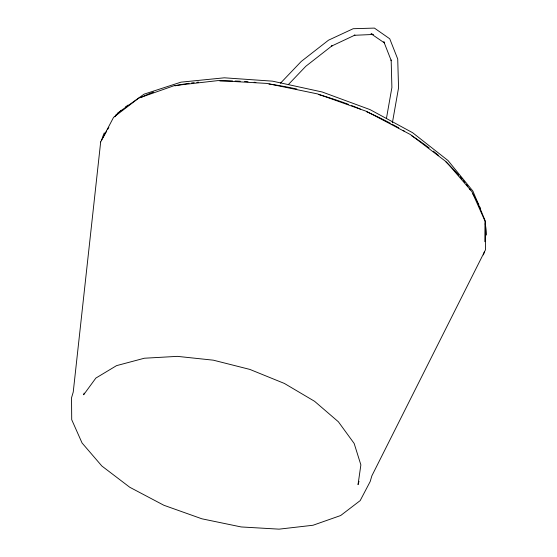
<?xml version="1.0" encoding="UTF-8"?>
<svg xmlns="http://www.w3.org/2000/svg" width="557" height="557" viewBox="0 0 557 557"><rect width="100%" height="100%" fill="white"/><g stroke="black" fill="none" stroke-linecap="round" stroke-linejoin="round"><path stroke-width="0.84" d="M484.868 241.703L485.189 220.809L472.914 191.1L448.002 160.52L412.646 132.726L370.008 109.597L322.218 92.002L272.54 81.162L224.36 77.806L180.962 82.157L144.04 94.175L117.13 113.447M386.412 118.606L391.898 87.491L391.167 59.968L391.265 60.713L383.829 41.74L384.685 43.084L371.046 33.768L373.315 34.457L354.231 35.3L354.962 35.091L331.568 46.092L332.125 45.716L305.814 66.283L288.47 84.455M392.413 122.658L398.554 87.825L397.719 59.007L389.74 38.788L374.415 28.094L353.187 28.713L328.512 40.181L301.246 61.444L280.443 83.237M84.142 393.117L83.661 394.753L95.846 378.092L116.545 365.636L144.36 358.228L177.384 356.362L213.366 360.184L249.863 369.416L284.383 383.446L314.573 401.298L338.377 421.774L354.168 443.469L360.873 464.9L358.04 484.618L359.007 481.345M102.377 138.651L106.686 131.125M107.55 129.614L108.838 127.358M114.874 116.81L116.162 114.547M101.736 140.051A199.315 104.438 16.5 0 1 104.312 132.831M115.543 115.919A199.315 104.438 16.5 0 1 121.384 110.293M125.332 107.097A199.315 104.438 16.5 0 1 128.138 105.05M141.443 97.238A199.315 104.438 16.5 0 1 153.516 92.065M174.954 85.855A199.315 104.438 16.5 0 1 189.081 83.292M191.608 82.944A199.315 104.438 16.5 0 1 194.17 82.617M196.753 82.318A199.315 104.438 16.5 0 1 198.487 82.13M219.959 80.876A199.315 104.438 16.5 0 1 232.582 80.939M235.124 81.016A199.315 104.438 16.5 0 1 240.248 81.238M244.558 81.489A199.315 104.438 16.5 0 1 248.025 81.733M254.124 82.262A199.315 104.438 16.5 0 1 255.872 82.429M268.996 84.01A199.315 104.438 16.5 0 1 296.853 89.043M318.736 94.565A199.315 104.438 16.5 0 1 348.397 104.333M351.641 105.572A199.315 104.438 16.5 0 1 360.435 109.102M366.701 111.783A199.315 104.438 16.5 0 1 390.373 123.257M391.912 124.086A199.315 104.438 16.5 0 1 398.735 127.88M403.171 130.47A199.315 104.438 16.5 0 1 404.626 131.348M411.734 135.769A199.315 104.438 16.5 0 1 429.127 147.911M433.242 151.114A199.315 104.438 16.5 0 1 438.512 155.438M445.941 162.003A199.315 104.438 16.5 0 1 458.891 175.26M460.04 176.583A199.315 104.438 16.5 0 1 462.282 179.243M463.368 180.579A199.315 104.438 16.5 0 1 464.949 182.578M466.474 184.583A199.315 104.438 16.5 0 1 467.943 186.588M469.363 188.593A199.315 104.438 16.5 0 1 470.275 189.923M472.851 193.906A199.315 104.438 16.5 0 1 478.867 204.969M479.598 206.556A199.315 104.438 16.5 0 1 480.614 208.938M485.175 223.74A199.315 104.438 16.5 0 1 486.456 235.068M484.409 251.673A199.315 104.438 16.5 0 1 483.399 254.911M100.685 141.889L73.232 392.072L71.533 397.795L71.714 419.7L82.053 442.968L101.854 466.014L129.767 487.264L163.883 505.269L201.885 518.804L241.174 526.95L279.085 529.15L313.02 525.251L340.675 515.524L360.17 500.625L370.168 481.575L371.86 475.845L485.467 249.835L485.238 221.609L471.911 191.629L446.394 161.941L410.432 134.557L366.478 111.358L317.511 93.917L266.887 83.418L218.045 80.591L174.313 85.611L138.679 98.15L113.565 117.346L100.685 141.889"/></g></svg>
